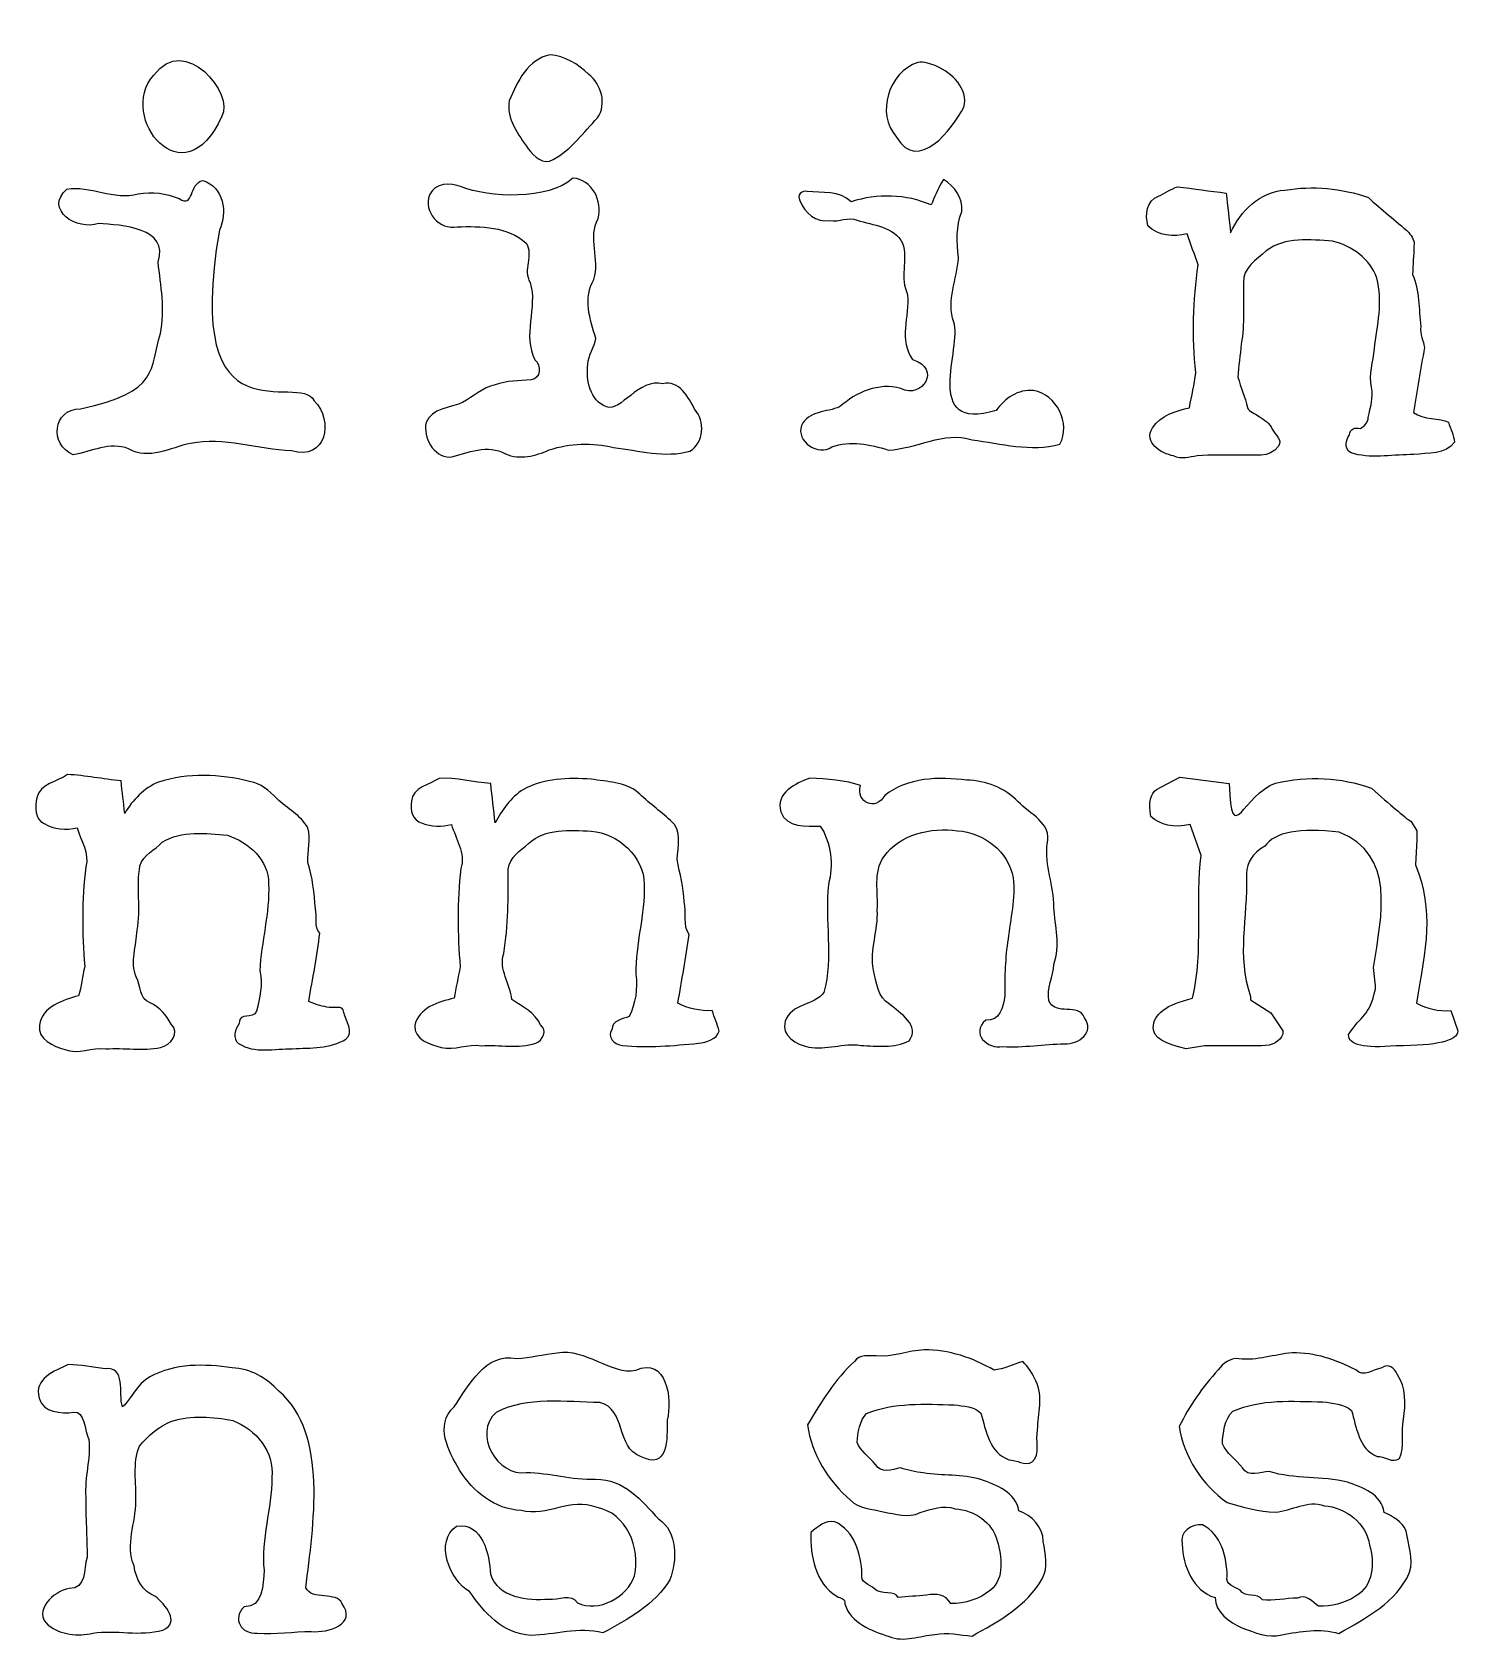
# Model space of a CAD drawing. Extents: x 1 to 11, y 10 to 119.
# Drawn here: x 0.88 to 11.13, y 65 to 76.59 of the extents above; entities that cross this region are included whole.
import ezdxf

# ---------------------------------------------------------------- set-up
doc = ezdxf.new("R2010")
doc.units = 0
doc.layers.add('Letters', color=7, linetype='CONTINUOUS')

msp = doc.modelspace()

# ---------------------------------------------------------------- linework, layer by layer
at = {"layer": 'Letters', "color": 7}
for p, q in [((4.60146, 76.424279), (4.60146, 76.424279)), ((7.247824, 76.370636), (7.247824, 76.370636)), ((2.239564, 75.982749), (2.239564, 75.982749)), ((4.765995, 75.537327), (4.765995, 75.537327)), ((2.102694, 75.521049), (2.102694, 75.521049)), ((7.431805, 75.52755), (7.420034, 75.508018)), ((8.902471, 75.195419), (8.902471, 75.195422)), ((1.129701, 71.248361), (1.1297, 71.248361)), ((3.802743, 71.220783), (3.802743, 71.220783)), ((6.471343, 71.222739), (6.471343, 71.222739)), ((8.964894, 71.140522), (9.131728, 71.228963)), ((9.131728, 71.228963), (9.487507, 71.182732)), ((8.924693, 70.947557), (8.924693, 70.947557)), ((10.79605, 70.909366), (10.838261, 70.843034)), ((9.286502, 70.66615), (9.2061, 70.889266)), ((10.838261, 70.843034), (10.838261, 70.778712)), ((10.838261, 70.778712), (10.828211, 70.597808)), ((10.538764, 69.727456), (10.524693, 69.86012)), ((9.640271, 69.651074), (9.640271, 69.628964)), ((9.640271, 69.628964), (9.787005, 69.534491)), ((10.538764, 69.705346), (10.538764, 69.727456)), ((9.787005, 69.534491), (9.873437, 69.403839)), ((11.081477, 69.550571), (11.131729, 69.403839)), ((9.873437, 69.403839), (9.873437, 69.381728)), ((9.308613, 69.297306), (9.17796, 69.275194)), ((9.720673, 69.297306), (9.308613, 69.297306)), ((4.65289, 67.089001), (4.65289, 67.089001)), ((7.292108, 67.110801), (7.292108, 67.110801)), ((9.940525, 67.089099), (9.940525, 67.089099)), ((1.135318, 67.005142), (1.135318, 67.005142))]:
    msp.add_line(p, q, dxfattribs=at)
for points in [[(1.750367, 76.277418), (1.974295, 76.587414), (2.33551, 76.136922), (2.239564, 75.982749)], [(4.60146, 76.424279), (4.441996, 76.395621), (4.365108, 76.228209), (4.308347, 76.094673)], [(4.879158, 76.284659), (4.804909, 76.358416), (4.707321, 76.416501), (4.60146, 76.424279)], [(7.247824, 76.370636), (7.037207, 76.300319), (6.943525, 76.00272), (7.094288, 75.832607)], [(7.380734, 76.342784), (7.339508, 76.361288), (7.293134, 76.375273), (7.247824, 76.370636)], [(7.579187, 76.04832), (7.610946, 76.182156), (7.493759, 76.294726), (7.380734, 76.342784)], [(2.239564, 75.982749), (1.968689, 75.371819), (1.485977, 75.978543), (1.750367, 76.277418)], [(4.943823, 75.970727), (5.010952, 76.073618), (4.971764, 76.211954), (4.879158, 76.284659)], [(4.308347, 76.094673), (4.282758, 75.965736), (4.375266, 75.850217), (4.444332, 75.748448)], [(7.094288, 75.832607), (7.248964, 75.566891), (7.496195, 75.89172), (7.579187, 76.04832)], [(4.62423, 75.672874), (4.756172, 75.740559), (4.841584, 75.868389), (4.943823, 75.970727)], [(4.444332, 75.748448), (4.486911, 75.697768), (4.554502, 75.623702), (4.62423, 75.672874)], [(4.765995, 75.537327), (4.591149, 75.376187), (4.158306, 75.397719), (3.963969, 75.474914)], [(4.948347, 75.248309), (4.982516, 75.369154), (4.901677, 75.531852), (4.765995, 75.537327)], [(1.354576, 75.211807), (1.199801, 75.154383), (0.957877, 75.313266), (1.126023, 75.459412)], [(1.126023, 75.459412), (1.288408, 75.489129), (1.464634, 75.374877), (1.639165, 75.424771)], [(1.639165, 75.424771), (1.740587, 75.440532), (1.839985, 75.432147), (1.933823, 75.390198)], [(1.933823, 75.390198), (2.042418, 75.318271), (2.003583, 75.501451), (2.102694, 75.521049)], [(2.102694, 75.521049), (2.255713, 75.474952), (2.282768, 75.291311), (2.222795, 75.162548)], [(3.735391, 75.417024), (3.683457, 75.298998), (3.810391, 75.161181), (3.933159, 75.187997)], [(3.963969, 75.474914), (3.88547, 75.504574), (3.773233, 75.508662), (3.735391, 75.417024)], [(6.451865, 75.441552), (6.413362, 75.452017), (6.372755, 75.413841), (6.399679, 75.377059)], [(6.76762, 75.368076), (6.684744, 75.449083), (6.557333, 75.431564), (6.451865, 75.441552)], [(7.343641, 75.344877), (7.163139, 75.423459), (6.954136, 75.428833), (6.76762, 75.368076)], [(7.420034, 75.508018), (7.388239, 75.456831), (7.367115, 75.400109), (7.343641, 75.344877)], [(7.564672, 75.297858), (7.571274, 75.392174), (7.513042, 75.482687), (7.431805, 75.52755)], [(8.979208, 75.407756), (9.024803, 75.429367), (9.068705, 75.46033), (9.115364, 75.476068)], [(9.115364, 75.476068), (9.232005, 75.460911), (9.348645, 75.445754), (9.465285, 75.430598)], [(9.465285, 75.430598), (9.476005, 75.335456), (9.486726, 75.240312), (9.497446, 75.14517)], [(9.497446, 75.14517), (9.569033, 75.300458), (9.708403, 75.439544), (9.887113, 75.45164)], [(9.887113, 75.45164), (10.087867, 75.484369), (10.296527, 75.465987), (10.488401, 75.398437)], [(6.399679, 75.377059), (6.430127, 75.290091), (6.517057, 75.211874), (6.614106, 75.233064)], [(7.53875, 74.965701), (7.528255, 75.076757), (7.520366, 75.192189), (7.564672, 75.297858)], [(8.902471, 75.195422), (8.882212, 75.272976), (8.891137, 75.379383), (8.979208, 75.407756)], [(10.488401, 75.398437), (10.58255, 75.311422), (10.684401, 75.230861), (10.780171, 75.147262)], [(1.782081, 74.93451), (1.865108, 75.182209), (1.518745, 75.200153), (1.354576, 75.211807)], [(3.933159, 75.187997), (4.102659, 75.19227), (4.296865, 75.191234), (4.430236, 75.07121)], [(4.917708, 74.809613), (4.9616, 74.952646), (4.871314, 75.111071), (4.948347, 75.248309)], [(6.614106, 75.233064), (6.680982, 75.218361), (6.747303, 75.265273), (6.810329, 75.234479)], [(6.810329, 75.234479), (6.92468, 75.200852), (7.07614, 75.189003), (7.137877, 75.070867)], [(9.183878, 75.137127), (9.088171, 75.114047), (8.974969, 75.121147), (8.902471, 75.195419)], [(2.222795, 75.162548), (1.953104, 73.593914), (2.798974, 74.154909), (2.905017, 73.93712)], [(4.430236, 75.07121), (4.484443, 74.982709), (4.402433, 74.876473), (4.458087, 74.788281)], [(7.137877, 75.070867), (7.176256, 74.950168), (7.116199, 74.816551), (7.174175, 74.699473)], [(9.26428, 74.914011), (9.237479, 74.988383), (9.210679, 75.062756), (9.183878, 75.137127)], [(10.230798, 75.083914), (10.071402, 75.096819), (9.888786, 75.116344), (9.752691, 75.015334)], [(10.54933, 74.81929), (10.502021, 74.956463), (10.367661, 75.052433), (10.230798, 75.083914)], [(10.780171, 75.147262), (10.799696, 75.116894), (10.825232, 75.088278), (10.816039, 75.049547)], [(7.505156, 74.501871), (7.451679, 74.657596), (7.531739, 74.810472), (7.53875, 74.965701)], [(9.752691, 75.015334), (9.684554, 74.951452), (9.582744, 74.892748), (9.589908, 74.783361)], [(10.816039, 75.049547), (10.815068, 74.981523), (10.809037, 74.913639), (10.805989, 74.845673)], [(1.798846, 74.420136), (1.834855, 74.593871), (1.799955, 74.76343), (1.782081, 74.93451)], [(9.246905, 74.138382), (9.220154, 74.3963), (9.226187, 74.657539), (9.26428, 74.914011)], [(10.805989, 74.845673), (10.856694, 74.729232), (10.850651, 74.596238), (10.865568, 74.471709)], [(4.458087, 74.788281), (4.514339, 74.606157), (4.399426, 74.405071), (4.493293, 74.231749)], [(4.930703, 74.385186), (4.888462, 74.519404), (4.836799, 74.679083), (4.917708, 74.809613)], [(9.589908, 74.783361), (9.587697, 74.637024), (9.598339, 74.489953), (9.574418, 74.344858)], [(10.531703, 74.309854), (10.552034, 74.477819), (10.594611, 74.652242), (10.54933, 74.81929)], [(7.174175, 74.699473), (7.186889, 74.545687), (7.108711, 74.370746), (7.20878, 74.23252)], [(7.811731, 73.866702), (7.268031, 73.702319), (7.572367, 74.326912), (7.505156, 74.501871)], [(1.22261, 73.879037), (1.802245, 74.002852), (1.719785, 74.165277), (1.798846, 74.420136)], [(4.872726, 74.199181), (4.878341, 74.264982), (4.920225, 74.324128), (4.930703, 74.385186)], [(10.865568, 74.471709), (10.857243, 74.41398), (10.886506, 74.369223), (10.89143, 74.319247)], [(9.574418, 74.344858), (9.566991, 74.265459), (9.552759, 74.185361), (9.549549, 74.106394)], [(10.510311, 74.034066), (10.492199, 74.126444), (10.52236, 74.218054), (10.531703, 74.309854)], [(10.89143, 74.319247), (10.864959, 74.163734), (10.838489, 74.00822), (10.812019, 73.852708)], [(4.493293, 74.231749), (4.539498, 74.191513), (4.537806, 74.095166), (4.465163, 74.087411)], [(5.008852, 73.893568), (4.886641, 73.93389), (4.860425, 74.086794), (4.872726, 74.199181)], [(7.20878, 74.23252), (7.421818, 74.169922), (7.278556, 73.942654), (7.125184, 74.025662)], [(9.201969, 73.886876), (9.215734, 73.970764), (9.239215, 74.054233), (9.246905, 74.138382)], [(4.206054, 74.051712), (4.116832, 74.030958), (4.049, 73.967204), (3.972073, 73.924013)], [(4.465163, 74.087411), (4.377808, 74.079622), (4.290349, 74.081911), (4.206054, 74.051712)], [(5.413467, 74.058403), (5.241684, 74.105104), (5.1086, 73.851976), (5.008852, 73.893568)], [(5.64312, 73.874774), (5.599036, 73.959947), (5.52885, 74.088987), (5.413467, 74.058403)], [(7.125184, 74.025662), (6.966609, 74.069398), (6.801588, 73.997884), (6.684967, 73.892217)], [(9.549549, 74.106394), (9.571224, 74.033119), (9.602522, 73.961389), (9.618049, 73.887123)], [(10.487704, 73.817032), (10.501172, 73.88885), (10.527892, 73.960433), (10.510311, 74.034066)], [(2.905017, 73.93712), (3.049188, 73.793533), (2.990349, 73.498977), (2.742304, 73.577216)], [(3.972073, 73.924013), (3.882704, 73.884722), (3.750891, 73.883498), (3.710027, 73.779697)], [(8.079931, 74.010139), (7.970848, 74.021637), (7.870186, 73.953423), (7.811731, 73.866702)], [(8.269336, 73.625196), (8.349978, 73.772369), (8.243773, 73.984068), (8.079931, 74.010139)], [(1.170031, 73.547181), (1.000111, 73.624258), (1.021967, 73.875186), (1.22261, 73.879037)], [(5.608222, 73.574081), (5.708531, 73.636552), (5.718615, 73.788691), (5.64312, 73.874774)], [(6.684967, 73.892217), (6.593984, 73.854004), (6.458719, 73.863612), (6.410249, 73.758813)], [(8.936265, 73.742906), (8.993371, 73.833139), (9.104667, 73.862417), (9.201969, 73.886876)], [(9.618049, 73.887123), (9.62944, 73.856431), (9.676817, 73.845368), (9.702488, 73.822463)], [(9.702488, 73.822463), (9.741851, 73.800502), (9.777961, 73.775246), (9.797376, 73.733087)], [(10.430893, 73.738136), (10.458797, 73.751377), (10.486961, 73.782613), (10.487704, 73.817032)], [(10.812019, 73.852708), (10.88384, 73.795643), (11.002375, 73.815518), (11.064997, 73.78167)], [(2.742304, 73.577216), (2.500144, 73.583947), (2.254202, 73.677444), (2.015317, 73.63021)], [(3.710027, 73.779697), (3.686075, 73.67241), (3.763204, 73.533529), (3.880265, 73.530857)], [(6.410249, 73.758813), (6.370129, 73.643002), (6.531971, 73.534664), (6.627785, 73.605492)], [(7.033633, 73.582229), (7.237219, 73.588578), (7.432846, 73.721326), (7.637744, 73.65537)], [(9.087408, 73.539987), (8.995935, 73.55616), (8.869163, 73.636258), (8.936265, 73.742906)], [(9.797376, 73.733087), (9.8148, 73.693533), (9.87434, 73.655792), (9.840913, 73.609807)], [(10.388982, 73.554781), (10.313697, 73.567478), (10.31772, 73.641947), (10.351501, 73.69073)], [(10.351501, 73.69073), (10.358055, 73.736726), (10.389324, 73.745241), (10.430893, 73.738136)], [(11.064997, 73.78167), (11.077443, 73.73387), (11.105201, 73.687576), (11.107771, 73.638802)], [(1.569268, 73.59101), (1.434814, 73.64433), (1.302221, 73.570574), (1.170031, 73.547181)], [(2.015317, 73.63021), (1.867761, 73.599693), (1.715761, 73.505829), (1.569268, 73.59101)], [(3.880265, 73.530857), (4.008907, 73.560332), (4.153815, 73.629219), (4.281096, 73.554249)], [(4.281096, 73.554249), (4.384738, 73.509947), (4.497425, 73.540024), (4.595457, 73.582787)], [(4.595457, 73.582787), (4.744466, 73.632941), (4.905928, 73.637153), (5.058294, 73.600647)], [(5.058294, 73.600647), (5.239456, 73.57901), (5.427716, 73.523992), (5.608222, 73.574081)], [(6.627785, 73.605492), (6.761484, 73.651159), (6.904699, 73.624136), (7.033633, 73.582229)], [(7.637744, 73.65537), (7.845883, 73.629164), (8.060832, 73.566188), (8.269336, 73.625196)], [(9.840913, 73.609807), (9.778943, 73.519257), (9.661464, 73.551218), (9.568487, 73.545171)], [(11.107771, 73.638802), (11.045784, 73.548576), (10.913356, 73.562923), (10.816251, 73.548917)], [(9.257267, 73.540242), (9.200406, 73.531046), (9.142793, 73.512556), (9.087408, 73.539987)], [(9.568487, 73.545171), (9.464858, 73.542212), (9.360217, 73.551296), (9.257267, 73.540242)], [(10.816251, 73.548917), (10.673979, 73.551371), (10.528911, 73.519269), (10.388982, 73.554781)], [(1.1297, 71.248361), (1.057322, 71.195426), (0.931419, 71.182941), (0.908863, 71.080974)], [(1.515673, 71.202284), (1.387339, 71.216133), (1.256757, 71.241474), (1.129701, 71.248361)], [(2.440254, 71.197869), (2.227767, 71.253987), (1.996471, 71.260528), (1.785888, 71.194073)], [(1.541959, 70.969077), (1.533196, 71.046813), (1.524443, 71.124549), (1.515673, 71.202284)], [(1.785888, 71.194073), (1.681108, 71.150748), (1.598869, 71.065487), (1.541959, 70.969077)], [(2.636205, 71.076369), (2.578288, 71.1298), (2.521876, 71.187106), (2.440254, 71.197869)], [(3.802743, 71.220783), (3.733226, 71.174237), (3.614097, 71.156634), (3.604305, 71.055853)], [(4.174683, 71.183479), (4.050687, 71.191734), (3.926613, 71.228854), (3.802743, 71.220783)], [(4.206649, 70.899884), (4.19599, 70.994416), (4.18536, 71.08895), (4.174683, 71.183479)], [(4.409796, 71.141313), (4.319266, 71.083806), (4.255429, 70.993663), (4.206649, 70.899884)], [(4.897665, 71.215054), (4.733862, 71.226271), (4.556855, 71.221783), (4.409796, 71.141313)], [(5.233081, 71.119786), (5.139458, 71.196253), (5.01145, 71.196516), (4.897665, 71.215054)], [(6.471343, 71.222739), (6.367374, 71.186753), (6.222714, 71.115162), (6.261184, 70.980379)], [(6.834149, 71.170228), (6.731692, 71.204636), (6.589278, 71.217113), (6.471343, 71.222739)], [(7.009307, 71.098448), (6.947012, 70.982101), (6.800114, 71.045256), (6.834149, 71.170228)], [(7.599087, 71.208132), (7.399269, 71.232962), (7.174778, 71.228711), (7.009307, 71.098448)], [(7.968358, 71.053088), (7.871836, 71.153703), (7.736612, 71.203804), (7.599087, 71.208132)], [(8.924693, 70.947557), (8.905933, 71.04672), (8.919333, 71.111041), (8.964894, 71.140522)], [(9.487507, 71.182732), (9.503431, 70.706637), (9.586266, 71.107161), (9.821176, 71.186752)], [(9.821176, 71.186752), (10.057022, 71.240353), (10.286837, 71.228293), (10.510623, 71.150572)], [(10.510623, 71.150572), (10.647306, 71.028629), (10.742449, 70.948227), (10.79605, 70.909366)], [(0.908863, 71.080974), (0.898342, 71.016013), (0.892036, 70.928438), (0.962143, 70.896672)], [(2.859161, 70.864081), (2.810893, 70.957843), (2.707029, 71.001513), (2.636205, 71.076369)], [(3.604305, 71.055853), (3.593541, 70.992761), (3.61277, 70.91753), (3.682213, 70.899256)], [(5.469062, 70.917876), (5.391095, 70.986007), (5.308628, 71.048784), (5.233081, 71.119786)], [(8.177802, 70.750333), (8.2156, 70.898822), (8.051126, 70.964804), (7.968358, 71.053088)], [(0.962143, 70.896672), (1.032429, 70.852191), (1.120469, 70.848429), (1.200154, 70.863953)], [(3.682213, 70.899256), (3.748292, 70.870959), (3.82318, 70.873358), (3.892218, 70.888361)], [(5.516077, 70.635971), (5.520929, 70.729542), (5.554313, 70.848293), (5.469062, 70.917876)], [(6.261184, 70.980379), (6.303586, 70.861178), (6.44695, 70.878373), (6.545675, 70.877558)], [(9.2061, 70.889266), (9.085497, 70.862464), (8.991695, 70.881894), (8.924693, 70.947557)], [(1.200154, 70.863953), (1.225831, 70.771116), (1.290929, 70.682748), (1.2616, 70.583997)], [(1.810866, 70.761297), (1.95122, 70.847304), (2.126065, 70.825742), (2.282365, 70.81151)], [(2.282365, 70.81151), (2.433173, 70.76057), (2.578161, 70.633921), (2.577022, 70.463144)], [(2.859446, 70.615504), (2.857569, 70.697414), (2.882865, 70.786389), (2.859161, 70.864081)], [(3.892218, 70.888361), (3.924244, 70.785097), (3.9942, 70.683196), (3.960517, 70.57125)], [(4.446862, 70.751773), (4.567309, 70.865742), (4.744707, 70.845358), (4.896775, 70.841986)], [(4.896775, 70.841986), (5.092074, 70.822984), (5.277307, 70.661641), (5.279414, 70.456612)], [(6.545675, 70.877558), (6.624789, 70.756223), (6.642207, 70.597173), (6.603794, 70.457552)], [(7.002725, 70.657409), (7.119043, 70.825077), (7.341649, 70.866879), (7.532587, 70.843896)], [(7.532587, 70.843896), (7.720612, 70.832092), (7.901566, 70.695518), (7.932455, 70.504202)], [(10.279467, 70.832983), (9.99404, 70.867826), (9.815146, 70.834323), (9.742784, 70.732481)], [(10.524693, 69.86012), (10.58725, 70.243084), (10.684126, 70.672198), (10.279467, 70.832983)], [(1.651499, 70.592666), (1.676956, 70.671641), (1.758827, 70.704094), (1.810866, 70.761297)], [(4.301332, 70.568288), (4.313102, 70.65283), (4.386643, 70.703113), (4.446862, 70.751773)], [(8.22633, 70.293888), (8.226241, 70.44804), (8.160094, 70.594928), (8.177802, 70.750333)], [(9.224191, 69.639014), (9.305187, 69.987324), (9.241422, 70.351104), (9.286502, 70.66615)], [(9.742784, 70.732481), (9.655682, 70.68156), (9.612131, 70.615899), (9.612131, 70.535496)], [(1.2616, 70.583997), (1.23074, 70.346694), (1.23583, 70.105722), (1.254438, 69.868347)], [(1.630577, 70.128178), (1.659945, 70.281466), (1.624332, 70.440106), (1.651499, 70.592666)], [(2.913468, 70.283241), (2.903742, 70.394538), (2.895314, 70.510712), (2.859446, 70.615504)], [(3.960517, 70.57125), (3.930699, 70.336709), (3.937673, 70.098747), (3.954433, 69.864171)], [(4.268979, 69.961884), (4.299795, 70.162503), (4.302078, 70.366142), (4.301332, 70.568288)], [(5.566284, 70.333174), (5.561868, 70.435937), (5.534857, 70.536568), (5.516077, 70.635971)], [(6.95577, 70.273416), (6.964463, 70.401309), (6.924015, 70.544507), (7.002725, 70.657409)], [(10.828211, 70.597808), (10.962159, 70.254924), (10.903086, 70.00931), (10.834241, 69.604843)], [(2.577022, 70.463144), (2.584909, 70.25274), (2.524628, 70.045157), (2.51345, 69.835981)], [(5.279414, 70.456612), (5.28536, 70.240271), (5.21537, 70.029022), (5.217803, 69.81232)], [(6.603794, 70.457552), (6.575778, 70.19919), (6.640445, 69.933819), (6.572152, 69.679801)], [(7.932455, 70.504202), (7.953324, 70.357288), (7.910724, 70.210247), (7.89682, 70.064301)], [(9.612131, 70.535496), (9.620066, 70.195542), (9.538064, 69.960617), (9.640271, 69.651074)], [(5.602981, 70.09663), (5.554303, 70.16519), (5.586373, 70.255566), (5.566284, 70.333174)], [(2.944856, 70.10781), (2.903019, 70.152854), (2.927244, 70.225859), (2.913468, 70.283241)], [(6.928358, 69.842298), (6.899538, 69.987639), (6.96438, 70.127992), (6.95577, 70.273416)], [(8.225271, 69.882989), (8.274384, 70.019344), (8.23443, 70.156192), (8.22633, 70.293888)], [(1.624641, 69.79348), (1.576819, 69.899932), (1.628571, 70.016609), (1.630577, 70.128178)], [(2.866813, 69.616929), (2.890666, 69.780739), (2.930208, 69.943224), (2.944856, 70.10781)], [(5.521384, 69.604616), (5.548304, 69.76867), (5.579751, 69.931986), (5.602981, 70.09663)], [(7.89682, 70.064301), (7.875029, 69.930317), (7.871396, 69.794163), (7.873637, 69.65916)], [(1.254438, 69.868347), (1.238317, 69.798771), (1.231143, 69.72061), (1.209631, 69.656208)], [(3.954433, 69.864171), (3.93993, 69.789097), (3.925427, 69.714022), (3.910924, 69.638948)], [(4.32694, 69.629529), (4.317235, 69.742852), (4.229186, 69.845334), (4.268979, 69.961884)], [(8.189202, 69.621732), (8.174571, 69.710027), (8.22192, 69.7948), (8.225271, 69.882989)], [(1.724083, 69.606426), (1.646781, 69.634332), (1.657277, 69.72845), (1.624641, 69.79348)], [(2.51345, 69.835981), (2.537218, 69.73756), (2.513693, 69.641062), (2.490638, 69.545146)], [(5.217803, 69.81232), (5.234973, 69.709786), (5.215224, 69.602147), (5.17171, 69.509087)], [(7.043182, 69.596137), (6.957953, 69.644723), (6.948826, 69.755244), (6.928358, 69.842298)], [(1.209631, 69.656208), (1.096909, 69.627518), (0.949206, 69.578653), (0.928267, 69.446177)], [(3.910924, 69.638948), (3.799753, 69.613417), (3.654146, 69.570583), (3.628437, 69.442029)], [(4.532322, 69.447801), (4.493754, 69.535628), (4.403439, 69.58068), (4.32694, 69.629529)], [(6.572152, 69.679801), (6.502064, 69.583869), (6.334962, 69.603862), (6.293276, 69.473187)], [(7.873637, 69.65916), (7.860447, 69.571817), (7.838062, 69.472079), (7.736645, 69.48174)], [(8.445201, 69.499417), (8.405227, 69.607041), (8.237015, 69.507974), (8.189202, 69.621732)], [(8.940774, 69.425949), (8.940774, 69.525111), (9.035246, 69.596132), (9.224191, 69.639014)], [(10.345799, 69.377708), (10.43687, 69.522229), (10.495862, 69.502752), (10.538764, 69.705346)], [(1.875791, 69.452568), (1.840146, 69.518959), (1.794038, 69.574774), (1.724083, 69.606426)], [(2.490638, 69.545146), (2.460968, 69.480976), (2.366569, 69.547899), (2.364831, 69.458561)], [(2.995585, 69.576213), (2.950842, 69.582766), (2.907223, 69.596659), (2.866813, 69.616929)], [(3.118096, 69.535579), (3.113827, 69.600333), (3.038607, 69.558709), (2.995585, 69.576213)], [(3.133469, 69.346049), (3.196793, 69.39637), (3.129799, 69.476464), (3.118096, 69.535579)], [(5.17171, 69.509087), (5.125829, 69.487514), (5.049634, 69.483658), (5.047708, 69.415706)], [(5.767673, 69.550362), (5.682601, 69.545424), (5.596453, 69.56428), (5.521384, 69.604616)], [(5.817348, 69.402641), (5.804777, 69.453141), (5.784847, 69.501348), (5.767673, 69.550362)], [(7.183954, 69.333718), (7.269161, 69.438876), (7.118071, 69.537197), (7.043182, 69.596137)], [(10.834241, 69.604843), (10.910623, 69.563302), (10.993035, 69.545211), (11.081477, 69.550571)], [(0.928267, 69.446177), (0.913982, 69.342408), (1.029959, 69.293536), (1.111755, 69.27105)], [(1.800403, 69.284558), (1.870557, 69.300584), (1.944975, 69.389687), (1.875791, 69.452568)], [(2.364831, 69.458561), (2.337405, 69.415722), (2.313156, 69.350874), (2.361545, 69.313439)], [(3.628437, 69.442029), (3.623568, 69.340361), (3.74045, 69.307438), (3.818238, 69.285583)], [(4.499184, 69.315162), (4.550397, 69.334779), (4.584733, 69.409644), (4.532322, 69.447801)], [(5.047708, 69.415706), (5.004223, 69.361411), (5.068619, 69.303733), (5.122708, 69.298909)], [(5.668954, 69.315576), (5.72472, 69.32295), (5.804915, 69.343503), (5.817348, 69.402641)], [(6.293276, 69.473187), (6.259922, 69.371621), (6.376407, 69.301676), (6.462069, 69.288258)], [(7.736645, 69.48174), (7.624201, 69.387607), (7.745272, 69.27035), (7.859566, 69.291663)], [(8.30158, 69.311241), (8.402623, 69.306259), (8.523982, 69.39281), (8.445201, 69.499417)], [(9.17796, 69.275194), (9.019836, 69.308694), (8.940774, 69.358947), (8.940774, 69.425949)], [(11.131729, 69.403839), (11.131729, 69.332817), (10.983655, 69.297306), (10.687507, 69.297306)], [(1.111755, 69.27105), (1.207855, 69.230206), (1.306891, 69.290741), (1.406583, 69.27536)], [(1.406583, 69.27536), (1.537325, 69.283146), (1.671155, 69.260641), (1.800403, 69.284558)], [(2.361545, 69.313439), (2.475998, 69.238284), (2.622161, 69.278942), (2.750005, 69.275767)], [(2.750005, 69.275767), (2.878242, 69.283957), (3.021498, 69.272954), (3.133469, 69.346049)], [(3.818238, 69.285583), (3.91486, 69.261868), (4.010543, 69.314882), (4.107777, 69.29804)], [(4.107777, 69.29804), (4.237317, 69.305879), (4.373462, 69.27554), (4.499184, 69.315162)], [(5.122708, 69.298909), (5.304367, 69.281423), (5.487965, 69.298264), (5.668954, 69.315576)], [(6.462069, 69.288258), (6.587745, 69.263811), (6.711342, 69.319834), (6.837667, 69.300253)], [(6.837667, 69.300253), (6.952665, 69.295611), (7.078749, 69.27616), (7.183954, 69.333718)], [(7.859566, 69.291663), (8.007213, 69.282886), (8.15419, 69.309638), (8.30158, 69.311241)], [(9.873437, 69.381728), (9.849316, 69.325447), (9.798395, 69.297306), (9.720673, 69.297306)], [(10.687507, 69.297306), (10.459702, 69.275866), (10.345799, 69.302667), (10.345799, 69.377708)], [(3.911191, 66.701512), (4.023444, 66.857391), (4.133715, 67.093316), (4.360642, 67.047616)], [(4.360642, 67.047616), (4.459172, 67.053169), (4.555305, 67.078552), (4.65289, 67.089001)], [(4.65289, 67.089001), (4.857206, 67.126189), (5.039996, 66.928539), (5.217836, 66.963479)], [(6.947723, 67.067197), (6.891009, 67.067197), (6.829853, 67.077656), (6.791386, 67.02761)], [(7.292108, 67.110801), (7.175584, 67.104723), (7.065879, 67.055511), (6.947723, 67.067197)], [(7.796089, 66.964833), (7.642698, 67.051343), (7.470179, 67.113361), (7.292108, 67.110801)], [(9.940525, 67.089099), (9.81162, 67.077457), (9.687837, 67.029707), (9.556692, 67.046218)], [(10.397625, 66.965598), (10.257128, 67.039973), (10.100942, 67.091378), (9.940525, 67.089099)], [(1.135318, 67.005142), (1.036097, 66.957467), (0.887411, 66.904867), (0.926548, 66.762796)], [(1.400438, 66.974356), (1.312343, 66.986719), (1.224276, 67.000716), (1.135318, 67.005142)], [(1.524703, 66.699979), (1.49488, 66.797), (1.55467, 66.99318), (1.400438, 66.974356)], [(2.314375, 66.980896), (2.117961, 67.010147), (1.901106, 67.015761), (1.722951, 66.915227)], [(2.651646, 66.813063), (2.562079, 66.907709), (2.44797, 66.976857), (2.314375, 66.980896)], [(5.217836, 66.963479), (5.439694, 67.066578), (5.482002, 66.756853), (5.444465, 66.605201)], [(6.791386, 67.02761), (6.651362, 66.898148), (6.55081, 66.733262), (6.454233, 66.570584)], [(8.003462, 67.025853), (7.9346, 67.008067), (7.863654, 66.96979), (7.796089, 66.964833)], [(8.095121, 66.886897), (8.073747, 66.938511), (8.042656, 66.986006), (8.003462, 67.025853)], [(9.407756, 66.965683), (9.295719, 66.84462), (9.19945, 66.703073), (9.126788, 66.558457)], [(9.556692, 67.046218), (9.492852, 67.056101), (9.444191, 67.011622), (9.407756, 66.965683)], [(10.585143, 66.981699), (10.52396, 66.96749), (10.454619, 66.910436), (10.397625, 66.965598)], [(10.695234, 66.934499), (10.680197, 66.978584), (10.627725, 67.015498), (10.585143, 66.981699)], [(1.722951, 66.915227), (1.635997, 66.87629), (1.562745, 66.718161), (1.524703, 66.699979)], [(8.109206, 66.53399), (8.109588, 66.651707), (8.15309, 66.776542), (8.095121, 66.886897)], [(10.741523, 66.610822), (10.756148, 66.719938), (10.763249, 66.840317), (10.695234, 66.934499)], [(0.926548, 66.762796), (0.954136, 66.658726), (1.085897, 66.650337), (1.175053, 66.661506)], [(2.844789, 65.399612), (2.897174, 65.844611), (3.010111, 66.504967), (2.651646, 66.813063)], [(4.960561, 66.731851), (4.713134, 66.734451), (4.441824, 66.777286), (4.213928, 66.660602)], [(5.252972, 66.344259), (5.074253, 66.406314), (5.149456, 66.685859), (4.960561, 66.731851)], [(6.878906, 66.652358), (7.078067, 66.735718), (7.297577, 66.718368), (7.509001, 66.715222)], [(9.512834, 66.668201), (9.714948, 66.760048), (9.944125, 66.738894), (10.160013, 66.736647)], [(10.160013, 66.736647), (10.231026, 66.729611), (10.309359, 66.717666), (10.367283, 66.675254)], [(1.175053, 66.661506), (1.257047, 66.677803), (1.250146, 66.524798), (1.284664, 66.465633)], [(1.88027, 66.596994), (2.021911, 66.642801), (2.176412, 66.630436), (2.319686, 66.601021)], [(3.95126, 66.245582), (3.870883, 66.38114), (3.769324, 66.566533), (3.911191, 66.701512)], [(4.213928, 66.660602), (4.040074, 66.508142), (4.226705, 66.195911), (4.428645, 66.228092)], [(6.811932, 66.444621), (6.815403, 66.516122), (6.828057, 66.601126), (6.878906, 66.652358)], [(7.509001, 66.715222), (7.573509, 66.706427), (7.657369, 66.702182), (7.701695, 66.653839)], [(7.701695, 66.653839), (7.735974, 66.531383), (7.762842, 66.365893), (7.90282, 66.320201)], [(9.438919, 66.434087), (9.441035, 66.514346), (9.453072, 66.610429), (9.512834, 66.668201)], [(10.367283, 66.675254), (10.402236, 66.558296), (10.41899, 66.396958), (10.550529, 66.344112)], [(10.712291, 66.328964), (10.754282, 66.412983), (10.720491, 66.519003), (10.741523, 66.610822)], [(1.648889, 66.417026), (1.70906, 66.493803), (1.789363, 66.56092), (1.88027, 66.596994)], [(2.319686, 66.601021), (2.484219, 66.540209), (2.621807, 66.375634), (2.599826, 66.192991)], [(5.444465, 66.605201), (5.444691, 66.475551), (5.45341, 66.238399), (5.252972, 66.344259)], [(6.454233, 66.570584), (6.482852, 66.357757), (6.603363, 66.16624), (6.763663, 66.028074)], [(8.069949, 66.304336), (8.135166, 66.360807), (8.089781, 66.461342), (8.109206, 66.53399)], [(9.126788, 66.558457), (9.161234, 66.339539), (9.293776, 66.140277), (9.471536, 66.011734)], [(1.284664, 66.465633), (1.296893, 66.328601), (1.25211, 66.191224), (1.262065, 66.052162)], [(1.621072, 66.021991), (1.628069, 66.153058), (1.59502, 66.293009), (1.648889, 66.417026)], [(6.941961, 66.286099), (6.902831, 66.340634), (6.831301, 66.382104), (6.811932, 66.444621)], [(9.582777, 66.262384), (9.537893, 66.321571), (9.467541, 66.36608), (9.438919, 66.434087)], [(7.123521, 66.262141), (7.061548, 66.247069), (6.980918, 66.216627), (6.941961, 66.286099)], [(7.286843, 66.226057), (7.232841, 66.231048), (7.171353, 66.243713), (7.123521, 66.262141)], [(7.90282, 66.320201), (7.958623, 66.319412), (8.015696, 66.273007), (8.069949, 66.304336)], [(9.775876, 66.234586), (9.714223, 66.233874), (9.622484, 66.187267), (9.582777, 66.262384)], [(10.550529, 66.344112), (10.603589, 66.345953), (10.661159, 66.29166), (10.712291, 66.328964)], [(2.599826, 66.192991), (2.600679, 65.968586), (2.519149, 65.749434), (2.544835, 65.524486)], [(4.393413, 65.953638), (4.203267, 65.96604), (4.04895, 66.087471), (3.95126, 66.245582)], [(4.428645, 66.228092), (4.596234, 66.227581), (4.759272, 66.173714), (4.928379, 66.179843)], [(4.928379, 66.179843), (5.136269, 66.181436), (5.259666, 66.027363), (5.381638, 65.893874)], [(7.699728, 66.177643), (7.56684, 66.220036), (7.423757, 66.201483), (7.286843, 66.226057)], [(7.973724, 65.952754), (7.953747, 66.084536), (7.810093, 66.139168), (7.699728, 66.177643)], [(10.338441, 66.157741), (10.154362, 66.206287), (9.958841, 66.177386), (9.775876, 66.234586)], [(10.600941, 65.9414), (10.586338, 66.069717), (10.444158, 66.12223), (10.338441, 66.157741)], [(1.262065, 66.052162), (1.258367, 65.907778), (1.272891, 65.762797), (1.27068, 65.619033)], [(4.93395, 65.977806), (4.752029, 66.050483), (4.579052, 65.906744), (4.393413, 65.953638)], [(9.81993, 65.942876), (9.938166, 65.950174), (10.050379, 66.035371), (10.170625, 65.989121)], [(1.609082, 65.556803), (1.54431, 65.706579), (1.623721, 65.867077), (1.621072, 66.021991)], [(5.208928, 65.484631), (5.251535, 65.684651), (5.155646, 65.938554), (4.93395, 65.977806)], [(6.763663, 66.028074), (6.822802, 65.967111), (6.919973, 65.967763), (6.997151, 65.945079)], [(6.997151, 65.945079), (7.085937, 65.931623), (7.177011, 65.896599), (7.2632, 65.939758)], [(7.2632, 65.939758), (7.346535, 65.96322), (7.430184, 65.999084), (7.516712, 65.96697)], [(7.516712, 65.96697), (7.651539, 65.958333), (7.783059, 65.872267), (7.818559, 65.736461)], [(8.149236, 65.730951), (8.149932, 65.83522), (8.068396, 65.920713), (7.973724, 65.952754)], [(9.471536, 66.011734), (9.584506, 65.979357), (9.701265, 65.946438), (9.81993, 65.942876)], [(10.170625, 65.989121), (10.325793, 65.977434), (10.473657, 65.865211), (10.49697, 65.705788)], [(10.759622, 65.807263), (10.732574, 65.875637), (10.660811, 65.91323), (10.600941, 65.9414)], [(4.022999, 65.371111), (3.879673, 65.448988), (3.76751, 65.735558), (3.92936, 65.842953)], [(3.92936, 65.842953), (4.114619, 65.871896), (4.167802, 65.636917), (4.172882, 65.495773)], [(5.381638, 65.893874), (5.521003, 65.803194), (5.517759, 65.594284), (5.462158, 65.455107)], [(6.650093, 65.87276), (6.577908, 65.891657), (6.530696, 65.835241), (6.477282, 65.797438)], [(6.845352, 65.498108), (6.839323, 65.640318), (6.79223, 65.812192), (6.650093, 65.87276)], [(9.295733, 65.850883), (9.217719, 65.863484), (9.124894, 65.797799), (9.149401, 65.711669)], [(9.472795, 65.481279), (9.469067, 65.619186), (9.430429, 65.785269), (9.295733, 65.850883)], [(10.785447, 65.510237), (10.813756, 65.608436), (10.776869, 65.710918), (10.759622, 65.807263)], [(6.477282, 65.797438), (6.475073, 65.630834), (6.507393, 65.428673), (6.665337, 65.337989)], [(7.818559, 65.736461), (7.849135, 65.621516), (7.874699, 65.46854), (7.770468, 65.381557)], [(8.140746, 65.46436), (8.189323, 65.54713), (8.165093, 65.64304), (8.149236, 65.730951)], [(9.149401, 65.711669), (9.154236, 65.556726), (9.225427, 65.37716), (9.385273, 65.328878)], [(10.49697, 65.705788), (10.533451, 65.578172), (10.525633, 65.410721), (10.396558, 65.337667)], [(1.27068, 65.619033), (1.245284, 65.531788), (1.268372, 65.390673), (1.141439, 65.393463)], [(1.762467, 65.336702), (1.667358, 65.372617), (1.623058, 65.460394), (1.609082, 65.556803)], [(2.544835, 65.524486), (2.537207, 65.423677), (2.538808, 65.256494), (2.399957, 65.262969)], [(4.172882, 65.495773), (4.224926, 65.326909), (4.443127, 65.30637), (4.591891, 65.317858)], [(4.798345, 65.29118), (4.947167, 65.216998), (5.160678, 65.33156), (5.208928, 65.484631)], [(5.462158, 65.455107), (5.353805, 65.276261), (5.159845, 65.170356), (4.980196, 65.074317)], [(6.936432, 65.391326), (6.897897, 65.422542), (6.830272, 65.436903), (6.845352, 65.498108)], [(7.637344, 65.051544), (7.825616, 65.156923), (8.033502, 65.268214), (8.140746, 65.46436)], [(9.565373, 65.380636), (9.52919, 65.408649), (9.456166, 65.420626), (9.472795, 65.481279)], [(10.2749, 65.070089), (10.468905, 65.180473), (10.69186, 65.294562), (10.785447, 65.510237)], [(1.141439, 65.393463), (1.03076, 65.375754), (0.876317, 65.230766), (0.992188, 65.129152)], [(1.816044, 65.094818), (1.945899, 65.147402), (1.83103, 65.282501), (1.762467, 65.336702)], [(3.103356, 65.287312), (3.072985, 65.374014), (2.883575, 65.304489), (2.844789, 65.399612)], [(4.464126, 65.056659), (4.259893, 65.066217), (4.127844, 65.22169), (4.022999, 65.371111)], [(4.591891, 65.317858), (4.661293, 65.309792), (4.754324, 65.364149), (4.798345, 65.29118)], [(6.665337, 65.337989), (6.689479, 65.321986), (6.727311, 65.32199), (6.72194, 65.284602)], [(7.106219, 65.330207), (7.085797, 65.382257), (6.979289, 65.344688), (6.936432, 65.391326)], [(7.309779, 65.344922), (7.241962, 65.340057), (7.173857, 65.33488), (7.106219, 65.330207)], [(7.485309, 65.285824), (7.444418, 65.35284), (7.381543, 65.360822), (7.309779, 65.344922)], [(7.770468, 65.381557), (7.690945, 65.318092), (7.586439, 65.28439), (7.485309, 65.285824)], [(9.72618, 65.313079), (9.689466, 65.369279), (9.602853, 65.324241), (9.565373, 65.380636)], [(10.129045, 65.266182), (10.086743, 65.297598), (10.037444, 65.356658), (9.978524, 65.324711)], [(10.396558, 65.337667), (10.31739, 65.289073), (10.220253, 65.260574), (10.129045, 65.266182)], [(2.399957, 65.262969), (2.312157, 65.175289), (2.379896, 65.063824), (2.495526, 65.072062)], [(2.885762, 65.08384), (3.004189, 65.074708), (3.216983, 65.136081), (3.103356, 65.287312)], [(6.72194, 65.284602), (6.761092, 65.145023), (6.91692, 65.088648), (7.04138, 65.049239)], [(9.385273, 65.328878), (9.38763, 65.221199), (9.488665, 65.152024), (9.577591, 65.112016)], [(9.978524, 65.324711), (9.895171, 65.32296), (9.80479, 65.302942), (9.72618, 65.313079)], [(0.992188, 65.129152), (1.083563, 65.061752), (1.204079, 65.044927), (1.312977, 65.073489)], [(4.980196, 65.074317), (4.808161, 65.11904), (4.635514, 65.059499), (4.464126, 65.056659)], [(9.577591, 65.112016), (9.669447, 65.078266), (9.766239, 65.031941), (9.864932, 65.061684)], [(9.864932, 65.061684), (9.999822, 65.08376), (10.140331, 65.111052), (10.2749, 65.070089)], [(1.312977, 65.073489), (1.479374, 65.099137), (1.652082, 65.046766), (1.816044, 65.094818)], [(2.495526, 65.072062), (2.625601, 65.062706), (2.755522, 65.085463), (2.885762, 65.08384)], [(7.04138, 65.049239), (7.148116, 65.003327), (7.260831, 65.055442), (7.370588, 65.062909)], [(7.370588, 65.062909), (7.4594, 65.082463), (7.551446, 65.059023), (7.637344, 65.051544)]]:
    msp.add_open_spline(points, degree=3, dxfattribs=at)

doc.saveas('drawing.dxf')
